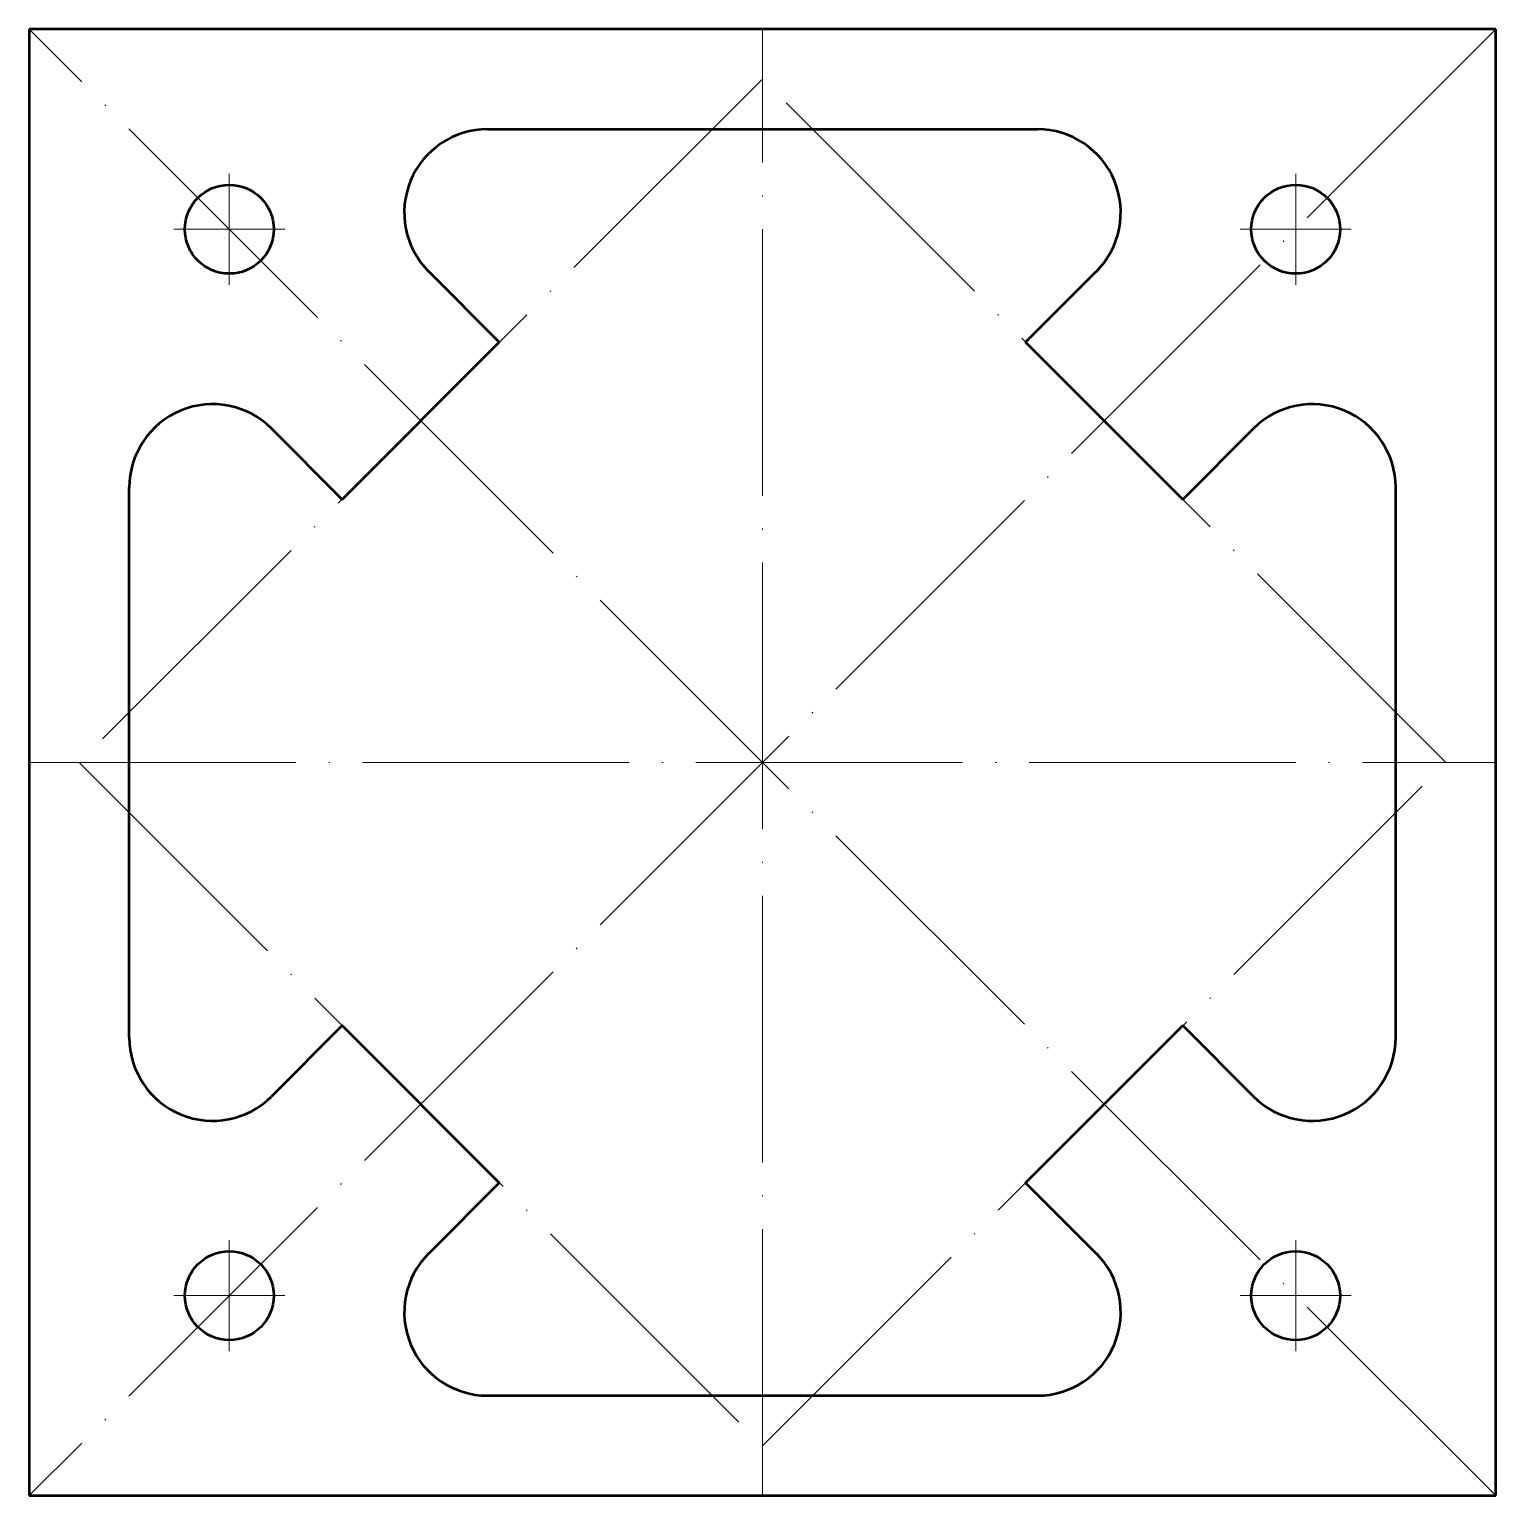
# Model space of a CAD drawing. Header units: millimetres. Extents: x 2257 to 2389, y 516 to 648.
import ezdxf

# ---------------------------------------------------------------- set-up
doc = ezdxf.new("R2010")
doc.units = ezdxf.units.MM
doc.linetypes.add('ACAD_ISO04W100', pattern=[30, 24, -2.95, 0.1, -2.95])
doc.layers.add('Contornos Visibles', color=7, linetype='Continuous', lineweight=50, true_color=0xffffff)
doc.layers.add('Ejes de revolución', color=6, linetype='ACAD_ISO04W100', lineweight=20, true_color=0xff00ff)

msp = doc.modelspace()

# ---------------------------------------------------------------- linework, layer by layer
at = {"layer": 'Contornos Visibles'}
for p, q in [((2389.19, 647.62), (2257.19, 647.62)), ((2257.19, 647.62), (2257.19, 515.62)), ((2389.19, 515.62), (2389.19, 647.62)), ((2298.44, 638.62), (2347.94, 638.62)), ((2299.5, 619.45), (2293.14, 625.81)), ((2346.88, 619.45), (2353.24, 625.81)), ((2285.36, 605.3), (2299.5, 619.45)), ((2299.5, 619.45), (2285.36, 605.3)), ((2361.02, 605.3), (2346.88, 619.45)), ((2346.88, 619.45), (2361.02, 605.3)), ((2285.36, 605.3), (2278.99, 611.67)), ((2361.02, 605.3), (2367.39, 611.67)), ((2266.19, 556.86), (2266.19, 606.37)), ((2380.19, 556.86), (2380.19, 606.37)), ((2285.36, 557.93), (2278.99, 551.56)), ((2285.36, 557.93), (2299.5, 543.79)), ((2299.5, 543.79), (2285.36, 557.93)), ((2361.02, 557.93), (2346.88, 543.79)), ((2346.88, 543.79), (2361.02, 557.93)), ((2361.02, 557.93), (2367.39, 551.56)), ((2299.5, 543.79), (2293.14, 537.42)), ((2346.88, 543.79), (2353.24, 537.42)), ((2298.44, 524.62), (2347.94, 524.62)), ((2257.19, 515.62), (2389.19, 515.62))]:
    msp.add_line(p, q, dxfattribs=at)
for centre in [(2275.19, 629.62), (2371.19, 629.62), (2275.19, 533.62), (2371.19, 533.62)]:
    msp.add_circle(centre, 4, dxfattribs=at)
for centre, start, end in [((2298.44, 631.12), 90, 225), ((2347.94, 631.12), 315, 90), ((2273.69, 606.37), 45, 180), ((2372.69, 606.37), 0, 135), ((2273.69, 556.86), 180, 315), ((2372.69, 556.86), 225, 0), ((2298.44, 532.12), 135, 270), ((2347.94, 532.12), 270, 45)]:
    msp.add_arc(centre, 7.5, start, end, dxfattribs=at)
at = {"layer": 'Ejes de revolución'}
for p, q in [((2389.19, 515.62), (2257.19, 647.62)), ((2389.19, 647.62), (2257.19, 515.62)), ((2323.19, 515.62), (2323.19, 647.62)), ((2323.19, 643.13), (2261.67, 581.62)), ((2384.71, 581.62), (2323.19, 643.13)), ((2275.19, 624.62), (2275.19, 634.62)), ((2371.19, 624.62), (2371.19, 634.62)), ((2270.19, 629.62), (2280.19, 629.62)), ((2366.19, 629.62), (2376.19, 629.62)), ((2257.19, 581.62), (2389.19, 581.62)), ((2261.67, 581.62), (2323.19, 520.1)), ((2323.19, 520.1), (2384.71, 581.62)), ((2275.19, 528.62), (2275.19, 538.62)), ((2371.19, 528.62), (2371.19, 538.62)), ((2270.19, 533.62), (2280.19, 533.62)), ((2366.19, 533.62), (2376.19, 533.62))]:
    msp.add_line(p, q, dxfattribs=at)

doc.saveas('drawing.dxf')
